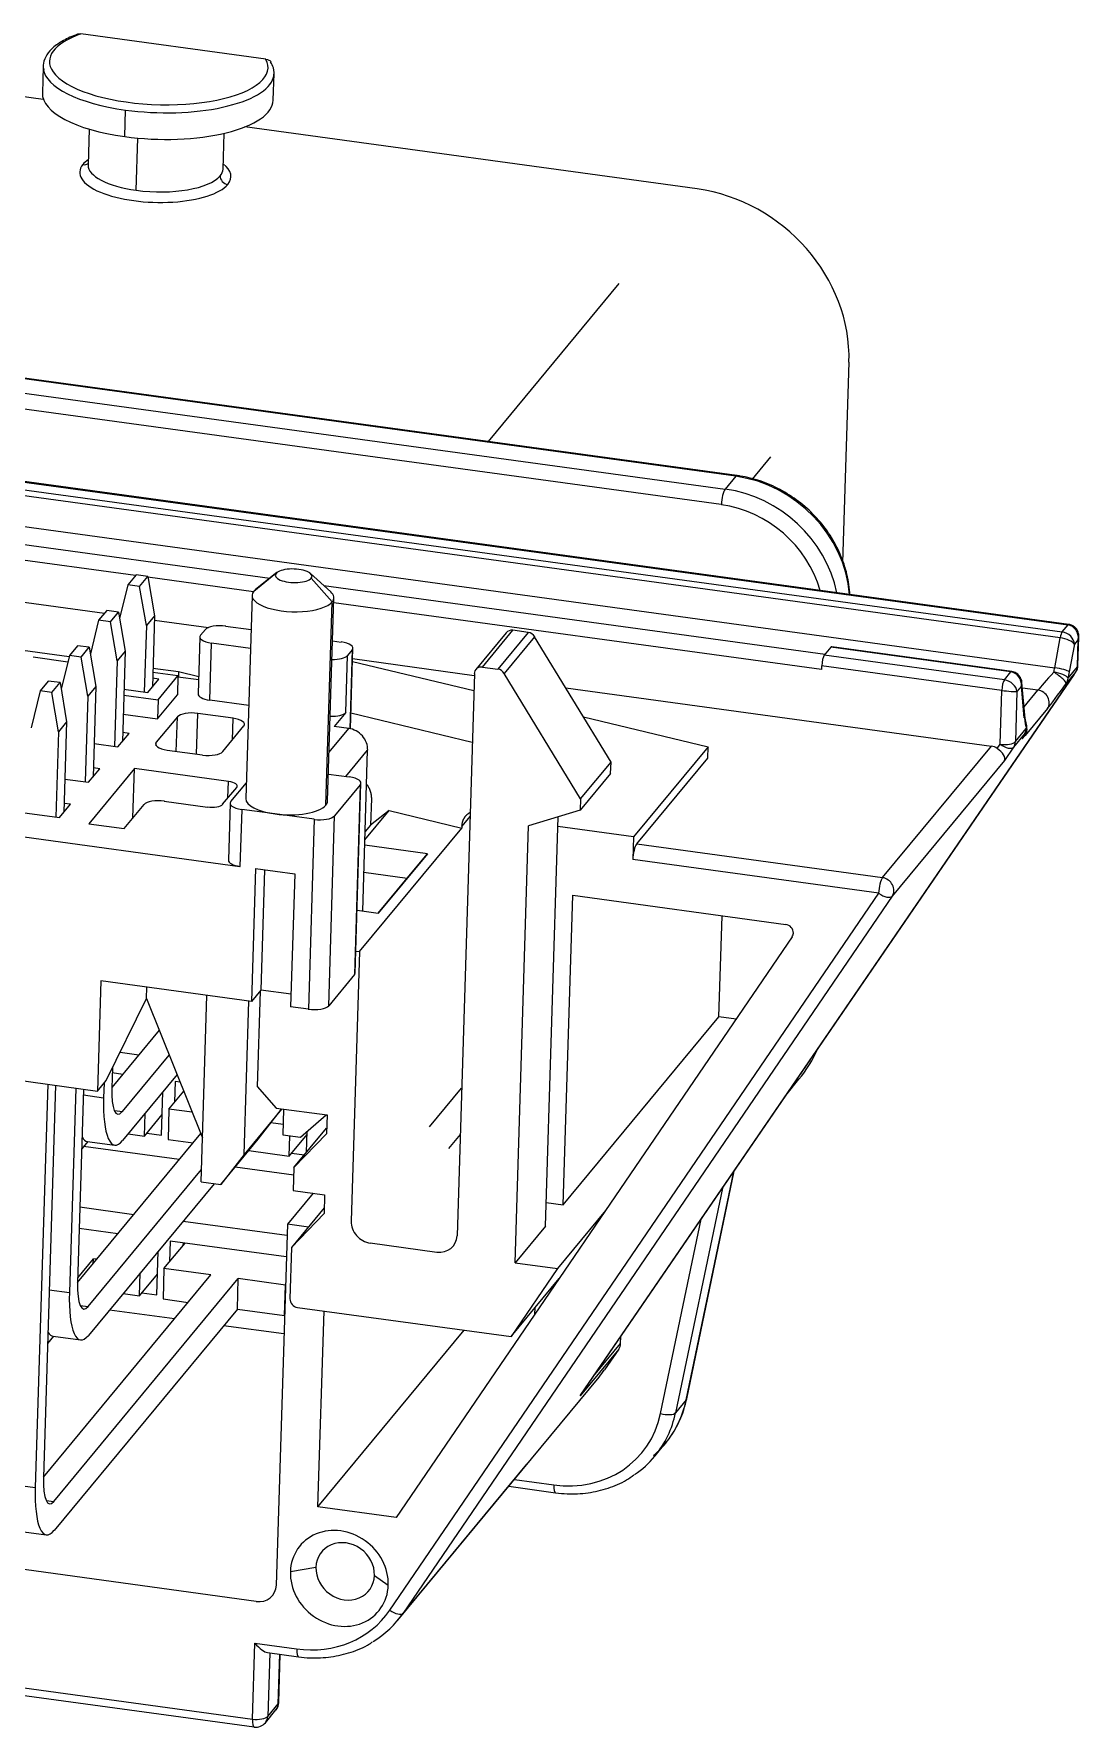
# Model space of a CAD drawing. Header units: millimetres. Extents: x 973 to 1237, y 285 to 472.
# Drawn here: x 1122.34 to 1130.01, y 331.05 to 343.48 of the extents above; entities that cross this region are included whole.
import ezdxf

# ---------------------------------------------------------------- set-up
doc = ezdxf.new("R2010")
doc.units = ezdxf.units.MM
for name, color, linetype, true_color in [('3', 7, 'Continuous', 0xffffff), ('6', 7, 'Continuous', 0xffffff), ('7', 7, 'Continuous', 0xffffff)]:
    doc.layers.add(name, color=color, linetype=linetype, true_color=true_color)

msp = doc.modelspace()

# ---------------------------------------------------------------- linework, layer by layer
at = {"layer": '3', "color": 7, "linetype": 'Continuous', "lineweight": 18}
for p, q in [((1124.046, 343.29), (1122.687, 343.476)), ((1122.412, 342.996), (1119.912, 343.339)), ((1122.411, 343.237), (1122.405, 343.042)), ((1124.099, 342.99), (1124.105, 343.185)), ((1122.749, 342.778), (1122.741, 342.516)), ((1123.731, 342.485), (1123.739, 342.747)), ((1127.209, 342.339), (1123.891, 342.794)), ((1127.502, 340.235), (1115.92, 341.821)), ((1129.938, 339.143), (1112.872, 341.48)), ((1128.279, 339.598), (1128.324, 341.067)), ((1115.132, 340.707), (1124.074, 339.483)), ((1123.089, 339.502), (1122.117, 339.635)), ((1123.954, 339.383), (1123.18, 339.489)), ((1124.47, 339.429), (1128.149, 338.925)), ((1122.164, 339.32), (1122.86, 339.225)), ((1128.123, 338.812), (1124.543, 339.302)), ((1122.968, 339.21), (1122.978, 339.209)), ((1123.227, 339.175), (1123.625, 339.12)), ((1125.809, 339.082), (1125.586, 338.812)), ((1125.97, 339.084), (1125.857, 339.1)), ((1126.578, 338.133), (1126.017, 339.053)), ((1130.004, 338.842), (1130.01, 339.05)), ((1122.601, 338.904), (1122.153, 338.966)), ((1124.68, 338.872), (1125.571, 338.658)), ((1124.681, 338.892), (1125.574, 338.769)), ((1128.19, 338.975), (1128.142, 338.917)), ((1129.518, 338.797), (1128.197, 338.978)), ((1123.404, 338.794), (1123.216, 338.82)), ((1123.404, 338.794), (1123.403, 338.758)), ((1123.552, 338.759), (1123.404, 338.794)), ((1125.575, 338.782), (1125.448, 334.657)), ((1125.634, 338.83), (1125.747, 338.814)), ((1126.354, 337.863), (1125.794, 338.783)), ((1126.354, 333.487), (1129.975, 338.775)), ((1128.123, 338.84), (1128.123, 338.812)), ((1129.975, 338.774), (1129.976, 338.775)), ((1129.976, 338.775), (1129.988, 338.794)), ((1126.246, 338.677), (1129.369, 338.25)), ((1129.614, 338.477), (1129.592, 338.716)), ((1125.559, 338.277), (1124.668, 338.491)), ((1126.376, 338.465), (1127.29, 338.245)), ((1127.29, 338.245), (1126.743, 337.584)), ((1127.287, 338.162), (1127.29, 338.245)), ((1126.354, 337.863), (1126.578, 338.133)), ((1126.575, 338.05), (1126.578, 338.133)), ((1126.766, 337.532), (1127.287, 338.162)), ((1126.575, 338.05), (1126.352, 337.78)), ((1124.819, 337.865), (1124.813, 337.67)), ((1126.354, 337.863), (1126.352, 337.78)), ((1124.772, 337.562), (1124.95, 337.777)), ((1124.95, 337.777), (1124.813, 337.67)), ((1124.95, 337.777), (1125.484, 337.649)), ((1126.352, 337.78), (1125.973, 337.664)), ((1124.733, 336.742), (1125.484, 337.649)), ((1124.813, 337.67), (1124.774, 337.623)), ((1125.484, 337.663), (1125.484, 337.649)), ((1125.874, 334.459), (1125.973, 337.664)), ((1126.098, 334.728), (1126.19, 337.73)), ((1126.743, 337.584), (1126.188, 337.66)), ((1125.231, 337.459), (1124.771, 337.522)), ((1126.743, 337.584), (1126.737, 337.417)), ((1125.231, 337.459), (1124.87, 337.024)), ((1125.083, 337.282), (1125.231, 337.459)), ((1124.764, 337.326), (1125.083, 337.282)), ((1124.869, 337.024), (1125.083, 337.282)), ((1126.227, 334.884), (1126.297, 337.156)), ((1126.297, 337.156), (1127.86, 336.941)), ((1124.714, 337.045), (1124.87, 337.024)), ((1127.369, 336.264), (1127.392, 337.005)), ((1124.705, 336.746), (1124.733, 336.742)), ((1127.907, 336.851), (1126.537, 334.842)), ((1124.733, 336.742), (1124.672, 334.763)), ((1124.003, 336.452), (1123.981, 335.753)), ((1126.227, 334.884), (1127.369, 336.264)), ((1127.495, 336.247), (1127.369, 336.264)), ((1122.975, 336.004), (1123.113, 335.985)), ((1122.995, 335.841), (1122.918, 335.852)), ((1123.379, 335.789), (1123.374, 335.637)), ((1123.416, 335.784), (1123.379, 335.789)), ((1123.981, 335.753), (1124.121, 335.594)), ((1127.869, 335.699), (1127.956, 335.805)), ((1123.28, 335.394), (1123.29, 335.713)), ((1124.121, 335.594), (1124.494, 335.543)), ((1124.494, 335.543), (1124.49, 335.404)), ((1123.171, 335.409), (1123.28, 335.394)), ((1124.251, 335.157), (1124.491, 335.446)), ((1124.49, 335.404), (1124.251, 335.157)), ((1124.344, 335.269), (1124.349, 335.424)), ((1123.41, 335.216), (1122.708, 335.313)), ((1124.234, 335.263), (1124.329, 335.25)), ((1124.25, 335.101), (1123.82, 335.16)), ((1124.251, 335.157), (1124.246, 334.989)), ((1127.133, 333.459), (1127.481, 335.132)), ((1124.392, 334.969), (1124.203, 334.741)), ((1124.246, 334.989), (1124.476, 334.958)), ((1124.476, 334.958), (1124.472, 334.819)), ((1126.103, 334.901), (1126.227, 334.884)), ((1122.681, 334.868), (1123.077, 334.814)), ((1123.438, 334.765), (1124.2, 334.66)), ((1124.473, 334.861), (1124.233, 334.571)), ((1124.472, 334.819), (1124.233, 334.571)), ((1126.537, 334.842), (1126.184, 334.416)), ((1126.537, 334.842), (1126.196, 334.342)), ((1122.959, 334.671), (1122.676, 334.71)), ((1124.203, 334.741), (1124.121, 332.093)), ((1124.357, 334.72), (1124.203, 334.741)), ((1126.098, 334.728), (1125.874, 334.459)), ((1123.244, 334.223), (1123.254, 334.543)), ((1123.343, 334.618), (1123.338, 334.466)), ((1124.195, 334.502), (1123.343, 334.618)), ((1123.438, 334.605), (1123.437, 334.585)), ((1124.233, 334.571), (1124.222, 334.195)), ((1124.811, 334.604), (1125.3, 334.537)), ((1126.184, 334.416), (1125.844, 333.917)), ((1125.874, 334.459), (1126.184, 334.416)), ((1126.196, 334.342), (1125, 332.589)), ((1125.844, 333.917), (1126.196, 334.342)), ((1123.135, 334.238), (1123.244, 334.223)), ((1123.374, 334.046), (1122.897, 334.111)), ((1124.278, 334.131), (1125.844, 333.917)), ((1124.427, 332.667), (1124.472, 334.105)), ((1126.018, 334.081), (1126.02, 334.129)), ((1124.178, 333.936), (1123.735, 333.996)), ((1124.427, 332.667), (1125.501, 333.964)), ((1126.648, 333.866), (1126.649, 333.918)), ((1126.635, 333.825), (1126.531, 333.673)), ((1125.013, 331.835), (1126.491, 333.62)), ((1123.973, 331.974), (1115.814, 333.091)), ((1126.899, 333.039), (1126.976, 333.132)), ((1125.827, 332.818), (1126.171, 332.771)), ((1125, 332.589), (1124.427, 332.667)), ((1115.801, 332.169), (1123.96, 331.052)), ((1124.057, 331.598), (1124.284, 331.567)), ((1124.14, 331.232), (1124.151, 331.585)), ((1124.042, 331.083), (1124.119, 331.177))]:
    msp.add_line(p, q, dxfattribs=at)
at = {"layer": '3', "color": 155, "linetype": 'Continuous', "lineweight": 13}
for p, q in [((1123.009, 342.723), (1123.015, 342.918)), ((1123.094, 342.329), (1123.106, 342.712)), ((1115.833, 341.722), (1127.415, 340.136)), ((1127.493, 340.23), (1115.91, 341.816)), ((1127.387, 340.022), (1115.805, 341.608)), ((1126.635, 341.646), (1125.675, 340.486)), ((1112.865, 341.476), (1129.931, 339.139)), ((1129.874, 339.045), (1112.808, 341.382)), ((1112.823, 341.425), (1129.889, 339.088)), ((1112.768, 341.162), (1129.834, 338.825)), ((1127.615, 340.21), (1127.75, 340.374)), ((1127.493, 340.23), (1127.415, 340.136)), ((1129.889, 339.088), (1129.931, 339.139)), ((1125.634, 338.83), (1125.857, 339.1)), ((1125.97, 339.084), (1125.747, 338.814)), ((1126.017, 339.053), (1125.794, 338.783)), ((1129.834, 338.825), (1129.874, 339.045)), ((1129.978, 338.999), (1129.94, 338.795)), ((1130.006, 339.033), (1129.978, 338.999)), ((1130, 338.833), (1130.006, 339.033)), ((1129.464, 338.736), (1128.142, 338.917)), ((1129.512, 338.794), (1128.19, 338.975)), ((1126.352, 333.483), (1129.975, 338.774)), ((1129.445, 338.659), (1128.123, 338.84)), ((1129.464, 338.736), (1129.512, 338.794)), ((1129.987, 338.793), (1129.918, 338.709)), ((1129.931, 338.749), (1130, 338.833)), ((1129.975, 338.774), (1129.987, 338.793)), ((1129.975, 338.774), (1129.975, 338.775)), ((1129.987, 338.793), (1129.988, 338.794)), ((1129.433, 338.264), (1129.445, 338.659)), ((1129.556, 338.651), (1129.545, 338.283)), ((1129.589, 338.691), (1129.556, 338.651)), ((1129.61, 338.457), (1129.589, 338.691)), ((1129.709, 338.661), (1129.596, 338.676)), ((1129.608, 338.539), (1129.709, 338.661)), ((1129.78, 338.525), (1129.617, 338.328)), ((1129.545, 338.283), (1129.625, 338.38)), ((1128.57, 337.285), (1129.369, 338.25)), ((1129.412, 338.233), (1129.433, 338.264)), ((1129.532, 338.243), (1129.466, 338.145)), ((1129.612, 338.34), (1129.532, 338.243)), ((1129.466, 338.145), (1128.641, 337.149)), ((1125.542, 337.733), (1125.484, 337.663)), ((1126.766, 337.532), (1128.57, 337.285)), ((1128.542, 337.17), (1126.737, 337.417)), ((1124.954, 331.909), (1128.542, 337.17)), ((1128.641, 337.149), (1125.053, 331.888)), ((1125.246, 335.456), (1125.481, 335.74)), ((1125.471, 335.4), (1125.385, 335.297)), ((1127.129, 333.452), (1127.478, 335.128)), ((1127.395, 335.007), (1127.052, 333.358)), ((1126.941, 333.353), (1127.238, 334.778)), ((1126.635, 333.825), (1126.352, 333.483)), ((1126.45, 333.627), (1126.648, 333.866)), ((1127.129, 333.452), (1127.052, 333.358)), ((1125.957, 332.98), (1125.053, 331.888)), ((1125.869, 332.868), (1126.157, 332.829)), ((1115.787, 332.227), (1123.947, 331.11)), ((1124.412, 332.223), (1124.225, 332.191)), ((1124.843, 332.164), (1124.943, 332.093)), ((1123.947, 331.11), (1123.964, 331.667)), ((1123.964, 331.667), (1124.271, 331.625)), ((1124.073, 331.596), (1124.059, 331.129)), ((1124.136, 331.222), (1124.147, 331.586)), ((1124.059, 331.129), (1124.136, 331.222))]:
    msp.add_line(p, q, dxfattribs=at)
at = {"layer": '3', "color": 7, "linetype": 'Continuous', "lineweight": 18}
for centre, start, end in [((1129.914, 338.845), 325.7077, 358.2385), ((1129.539, 338.392), 328.903, 19.1787), ((1124.05, 331.234), 320.3784, 358.2385), ((1123.972, 331.141), 262.2023, 320.3784)]:
    msp.add_arc(centre, 0.09, start, end, dxfattribs=at)
at = {"layer": '3', "color": 155, "linetype": 'Continuous', "lineweight": 13}
for centre, major_axis, ratio, start_param, end_param in [((1123.259, 343.253), (-0.802, 0.025), 0.368819, 5.517747, 6.552492), ((1123.258, 343.211), (0.847, -0.026), 0.368819, 3.199185, 4.433174), ((1123.259, 343.253), (-0.802, 0.025), 0.368819, 2.765242, 3.3486), ((1123.258, 343.211), (0.847, -0.026), 0.368819, 4.433174, 6.190726), ((1123.234, 342.445), (0.555, -0.017), 0.368819, 2.862377, 6.00397), ((1123.234, 342.445), (0.555, -0.017), 0.368819, 2.672262, 2.862377), ((1122.704, 342.573), (-0.0462, 0.0383), 0.893504, 2.177872, 2.908904), ((1123.236, 342.5), (-0.495, 0.015), 0.368819, 0.000018, 1.291581), ((1123.236, 342.5), (-0.495, 0.015), 0.368819, 2.862377, 3.14161), ((1123.234, 342.445), (0.555, -0.017), 0.368819, 6.00397, 6.752504), ((1123.236, 342.5), (-0.495, 0.015), 0.368819, 1.291581, 2.862377), ((1123.767, 342.428), (0.0462, -0.0383), 0.893504, 3.748668, 5.319464), ((1127.49, 340.146), (-0.0122, -0.0892), 0.256172, 3.141472, 3.533066), ((1127.467, 339.394), (0.693, -0.574), 0.893504, 0.711574, 2.177872), ((1127.413, 340.053), (-0.0122, -0.0892), 0.256172, 3.533066, 5.103862), ((1127.39, 339.3), (-0.693, 0.574), 0.893504, 3.97885, 5.319464), ((1127.364, 339.269), (0.624, -0.517), 0.893504, 0.911114, 2.177872), ((1129.93, 339.083), (-0.0081, -0.0594), 0.256172, 3.14142, 3.533066), ((1129.92, 339.045), (0.0021, 0.0947), 0.917386, 4.608023, 6.17882), ((1129.887, 339.033), (-0.0081, -0.0594), 0.256172, 3.533066, 4.537133), ((1129.891, 339.01), (-0.0876, 0.0209), 0.341858, 3.42265, 4.993446), ((1129.891, 339.01), (-0.0771, 0.047), 0.820424, 3.629914, 5.200711), ((1129.92, 339.045), (0.0899, 0.0109), 0.658104, 5.90418, 6.181988), ((1129.462, 338.68), (-0.0081, -0.0594), 0.256172, 3.533066, 5.103862), ((1129.47, 338.662), (-0.0801, 0.0427), 0.757305, 3.594617, 5.165413), ((1129.51, 338.738), (-0.0081, -0.0594), 0.256172, 3.14142, 3.533066), ((1129.503, 338.703), (-0.0214, 0.0895), 0.937905, 4.362602, 5.933399), ((1129.899, 338.859), (0.201, 0.215), 0.024485, 1.909775, 2.767514), ((1129.779, 338.875), (0.033, 0.238), 0.256172, 4.390805, 4.537133), ((1129.845, 338.761), (0.073, -0.0526), 0.177375, 0.037909, 1.942103), ((1129.845, 338.761), (-0.0878, 0.0197), 0.305523, 3.413985, 4.984781), ((1129.854, 338.807), (-0.0885, 0.0162), 0.168542, 3.404501, 4.975297), ((1129.845, 338.761), (0.0693, -0.0574), 0.893504, 0.083156, 0.607075), ((1129.866, 338.863), (-0.045, -0.327), 0.256172, 1.249213, 1.39554), ((1129.914, 338.845), (0.0693, -0.0574), 0.893504, 0.083156, 0.607075), ((1129.914, 338.845), (-0.09, 0.0028), 0.368819, 2.862377, 3.141608), ((1129.47, 338.662), (-0.0897, 0.0105), 0.070468, 1.297628, 2.868425), ((1129.503, 338.703), (0.0873, 0.0236), 0.806345, 5.800147, 6.141304), ((1129.707, 338.577), (0.0693, -0.0574), 0.893504, 0.083156, 2.177872), ((1129.972, 338.807), (0.214, 0.304), 0.034002, 3.550643, 4.408382), ((1129.524, 338.469), (0.0896, 0.0081), 0.645168, 5.941277, 6.283195), ((1129.703, 338.667), (-0.045, -0.327), 0.256172, 5.443155, 5.816919), ((1129.539, 338.392), (-0.0693, 0.0574), 0.893504, 3.224749, 3.748668), ((1129.544, 338.381), (0.0693, -0.0574), 0.893504, 0.083156, 0.819449), ((1129.539, 338.392), (-0.085, -0.0296), 0.863446, 2.608925, 3.126894), ((1129.459, 338.295), (-0.09, 0.0028), 0.368819, 1.291581, 2.862377), ((1129.459, 338.295), (-0.0744, 0.0507), 0.447504, 1.529076, 3.099873), ((1129.459, 338.295), (-0.0693, 0.0574), 0.893504, 3.224749, 3.748668), ((1129.809, 338.61), (0.214, 0.304), 0.034002, 2.692903, 3.550643), ((1128.567, 337.201), (0.0122, 0.0892), 0.256172, 0.391473, 1.962269), ((1128.567, 337.201), (-0.0693, 0.0574), 0.893504, 3.224749, 5.319464), ((1128.567, 337.201), (0.0744, -0.0507), 0.447504, 4.670669, 6.241465), ((1126.283, 333.706), (0.693, -0.574), 0.893504, 6.283172, 6.724509), ((1127.045, 333.477), (-0.0881, 0.0183), 0.40603, 2.930132, 3.141604), ((1126.18, 333.581), (0.624, -0.517), 0.893504, 5.319464, 6.724509), ((1126.206, 333.613), (-0.693, 0.574), 0.893504, 3.141579, 3.582917), ((1126.967, 333.384), (-0.0881, 0.0183), 0.40603, 1.359336, 2.930132), ((1126.183, 332.86), (0.0122, 0.0892), 0.256172, 1.962269, 3.14184), ((1124.294, 332.378), (0.624, -0.517), 0.893504, 5.319464, 6.366341), ((1124.98, 331.94), (0.0744, -0.0507), 0.447504, 4.670669, 6.241465), ((1124.297, 331.656), (-0.0122, -0.0892), 0.256172, 5.103862, 6.283068), ((1124.05, 331.234), (0.0693, -0.0574), 0.893504, 6.283172, 6.890261), ((1124.05, 331.234), (-0.09, 0.0028), 0.368819, 2.862377, 3.141608), ((1123.972, 331.141), (-0.0122, -0.0892), 0.256172, 5.103862, 6.283159), ((1123.972, 331.141), (-0.09, 0.0028), 0.368819, 1.291581, 2.862377), ((1123.972, 331.141), (0.0693, -0.0574), 0.893504, 6.283172, 6.890261)]:
    msp.add_ellipse(centre, major_axis=major_axis, ratio=ratio, start_param=start_param, end_param=end_param, dxfattribs=at)
at = {"layer": '3', "color": 7, "linetype": 'Continuous', "lineweight": 18}
for centre, major_axis, ratio, start_param, end_param in [((1123.258, 343.211), (0.847, -0.026), 0.368819, 3.141599, 3.199185), ((1123.259, 343.253), (-0.802, 0.025), 0.368819, 0.269307, 2.765242), ((1123.258, 343.211), (0.847, -0.026), 0.368819, 6.190726, 6.283177), ((1123.252, 343.016), (0.847, -0.026), 0.368819, 3.141624, 4.433174), ((1123.252, 343.016), (0.847, -0.026), 0.368819, 4.433174, 6.283163), ((1127.175, 341.224), (-0.924, 0.765), 0.893504, 3.748668, 5.319464), ((1125.855, 339.044), (0.0462, -0.0383), 0.893504, 2.177872, 3.14158), ((1125.969, 339.028), (0.0462, -0.0383), 0.893504, 1.202485, 2.177872), ((1128.141, 338.861), (-0.0081, -0.0594), 0.256172, 3.533066, 5.103862), ((1128.189, 338.919), (0.0081, 0.0594), 0.256172, 6.283168, 6.674658), ((1125.632, 338.774), (-0.0462, 0.0383), 0.893504, 5.319464, 6.890261), ((1125.745, 338.759), (-0.0462, 0.0383), 0.893504, 4.344078, 5.319464), ((1129.366, 338.166), (-0.0693, 0.0574), 0.893504, 4.795545, 5.319464), ((1129.539, 338.392), (0.0771, -0.0465), 0.893777, 6.199928, 6.283206), ((1129.392, 338.197), (-0.072, 0.0542), 0.445227, 3.204031, 4.774827), ((1126.763, 337.448), (-0.0122, -0.0892), 0.256172, 3.533066, 5.103862), ((1127.858, 336.886), (-0.0462, 0.0383), 0.893504, 3.748668, 5.319464), ((1127.858, 336.886), (-0.0462, 0.0383), 0.893504, 3.224749, 3.748668), ((1127.032, 336.57), (-0.924, 0.765), 0.893504, 3.14158, 3.388489), ((1124.816, 334.743), (-0.116, 0.096), 0.893504, 0.607075, 2.177872), ((1125.304, 334.677), (-0.116, 0.096), 0.893504, 2.177872, 3.748668), ((1124.279, 334.187), (0.0462, -0.0383), 0.893504, 3.748668, 5.319464), ((1126.561, 333.877), (-0.0693, 0.0574), 0.893504, 3.224749, 3.748668), ((1125.797, 334.194), (0.693, -0.574), 0.893504, 6.28318, 6.366341), ((1126.206, 333.613), (-0.693, 0.574), 0.893504, 2.891591, 3.141579), ((1124.584, 332.142), (0.289, -0.239), 0.893504, 0.607075, 3.748668), ((1124.627, 332.194), (0.173, -0.143), 0.893504, 0.607075, 3.748668), ((1124.584, 332.142), (0.289, -0.239), 0.893504, 3.748668, 6.890261), ((1124.627, 332.194), (0.173, -0.143), 0.893504, 3.748668, 6.890261), ((1123.978, 332.113), (-0.116, 0.096), 0.893504, 2.177872, 3.748668), ((1124.32, 332.409), (-0.693, 0.574), 0.893504, 2.845714, 3.224749), ((1123.99, 331.698), (-0.082, 0.097), 0.313598, 1.626925, 2.806225)]:
    msp.add_ellipse(centre, major_axis=major_axis, ratio=ratio, start_param=start_param, end_param=end_param, dxfattribs=at)
for points, knots in [([(1122.668, 343.475), (1122.661, 343.473), (1122.616, 343.457), (1122.545, 343.423), (1122.472, 343.37), (1122.427, 343.311), (1122.408, 343.256), (1122.412, 343.225), (1122.415, 343.213)], [0, 0, 0, 0, 0.042753, 0.272699, 0.505587, 0.710254, 0.900436, 1, 1, 1, 1]), ([(1122.668, 343.475), (1122.668, 343.475), (1122.669, 343.476), (1122.674, 343.477), (1122.68, 343.477), (1122.687, 343.476)], [0, 0, 0, 0, 0.127282, 0.127282, 1, 1, 1, 1]), ([(1124.046, 343.29), (1124.053, 343.289), (1124.06, 343.287), (1124.072, 343.282), (1124.076, 343.279), (1124.081, 343.275), (1124.082, 343.273), (1124.083, 343.272)], [0, 0, 0, 0, 0.403456, 0.403456, 0.806913, 0.806913, 1, 1, 1, 1]), ([(1124.097, 343.147), (1124.099, 343.151), (1124.11, 343.176), (1124.105, 343.221), (1124.09, 343.257), (1124.08, 343.271)], [0, 0, 0, 0, 0.09048, 0.631282, 1, 1, 1, 1]), ([(1128.331, 339.363), (1128.331, 339.368), (1128.327, 339.424), (1128.309, 339.53), (1128.256, 339.677), (1128.178, 339.816), (1128.077, 339.941), (1127.956, 340.049), (1127.82, 340.136), (1127.676, 340.199), (1127.567, 340.226), (1127.51, 340.234), (1127.502, 340.235)], [0, 0, 0, 0, 0.012221, 0.133297, 0.254725, 0.376456, 0.498421, 0.620557, 0.742814, 0.865133, 0.980752, 1, 1, 1, 1]), ([(1130.009, 339.05), (1130.01, 339.053), (1130.011, 339.068), (1130.004, 339.093), (1129.987, 339.12), (1129.963, 339.137), (1129.946, 339.142), (1129.938, 339.143)], [0, 0, 0, 0, 0.077899, 0.346727, 0.58598, 0.81253, 1, 1, 1, 1]), ([(1129.592, 338.716), (1129.592, 338.718), (1129.592, 338.73), (1129.583, 338.753), (1129.564, 338.778), (1129.54, 338.793), (1129.525, 338.796), (1129.518, 338.797)], [0, 0, 0, 0, 0.037928, 0.32413, 0.589547, 0.844149, 1, 1, 1, 1]), ([(1129.606, 338.327), (1129.606, 338.327), (1129.606, 338.328), (1129.609, 338.334), (1129.614, 338.342), (1129.616, 338.345)], [0, 0, 0, 0, 0.165935, 0.660786, 1, 1, 1, 1]), ([(1126.89, 333.044), (1126.927, 333.076), (1126.994, 333.146), (1127.072, 333.269), (1127.113, 333.377), (1127.129, 333.442), (1127.133, 333.459)], [0, 0, 0, 0, 0.297179, 0.595616, 0.893851, 1, 1, 1, 1]), ([(1126.171, 332.771), (1126.199, 332.767), (1126.279, 332.76), (1126.41, 332.766), (1126.557, 332.801), (1126.67, 332.848), (1126.728, 332.889), (1126.745, 332.903)], [0, 0, 0, 0, 0.13757, 0.388796, 0.639895, 0.890232, 1, 1, 1, 1]), ([(1124.284, 331.567), (1124.313, 331.563), (1124.393, 331.556), (1124.524, 331.562), (1124.671, 331.598), (1124.774, 331.638), (1124.821, 331.672), (1124.828, 331.678)], [0, 0, 0, 0, 0.146863, 0.415058, 0.683117, 0.950364, 1, 1, 1, 1])]:
    msp.add_open_spline(points, degree=3, knots=knots, dxfattribs=at)
msp.add_open_spline([(1129.624, 338.421), (1129.618, 338.436), (1129.614, 338.477)], degree=2, dxfattribs=at)
for points, weights in [([(1124.787, 337.967), (1124.809, 337.935), (1124.82, 337.899), (1124.819, 337.865)], [0.853994381416, 0.859057899842, 0.90772643937, 1]), ([(1125.484, 337.663), (1125.486, 337.707), (1125.506, 337.744), (1125.543, 337.763)], [1, 0.883791547753, 0.836743476352, 0.858855785798])]:
    msp.add_rational_spline(points, weights, degree=3, dxfattribs=at)
at = {"layer": '6', "color": 155, "linetype": 'Continuous', "lineweight": 13}
for p, q in [((1123.957, 339.386), (1124.119, 339.518)), ((1124.531, 339.308), (1124.378, 339.483)), ((1124.485, 337.817), (1124.531, 339.308)), ((1123.634, 338.588), (1123.647, 339.006)), ((1124.631, 338.497), (1124.644, 338.916)), ((1124.678, 338.957), (1124.66, 338.378)), ((1123.536, 338.191), (1123.545, 338.49)), ((1123.388, 338.211), (1123.396, 338.464)), ((1123.799, 338.294), (1123.804, 338.455)), ((1124.509, 338.206), (1124.653, 338.379)), ((1123.24, 338.253), (1123.241, 338.278)), ((1124.633, 338.027), (1124.792, 338.22)), ((1123.767, 337.87), (1123.771, 337.99)), ((1124.738, 337.967), (1124.695, 336.573)), ((1123.868, 337.786), (1123.855, 337.367)), ((1124.506, 336.345), (1124.549, 337.739)), ((1124.4, 337.713), (1124.357, 336.319))]:
    msp.add_line(p, q, dxfattribs=at)
at = {"layer": '6', "color": 7, "linetype": 'Continuous', "lineweight": 18}
for p, q in [((1124.125, 339.524), (1123.97, 339.399)), ((1124.521, 339.382), (1124.373, 339.516)), ((1123.944, 339.356), (1123.898, 337.865)), ((1124.498, 337.847), (1124.544, 339.338)), ((1123.566, 339.063), (1123.601, 339.105)), ((1123.75, 339.13), (1123.936, 339.105)), ((1123.561, 339.051), (1123.548, 338.633)), ((1123.932, 338.967), (1123.647, 339.006)), ((1124.534, 339.023), (1124.597, 339.014)), ((1122.337, 338.904), (1122.592, 338.869)), ((1124.678, 338.957), (1124.644, 338.916)), ((1124.665, 338.377), (1124.683, 338.969)), ((1123.178, 338.643), (1123.26, 338.741)), ((1123.26, 338.741), (1123.214, 338.748)), ((1123.4, 338.766), (1123.215, 338.791)), ((1123.254, 338.589), (1123.4, 338.766)), ((1123.4, 338.766), (1123.396, 338.626)), ((1123.4, 338.759), (1123.552, 338.738)), ((1123.003, 338.624), (1123.254, 338.589)), ((1123.004, 338.667), (1123.178, 338.643)), ((1123.25, 338.45), (1123.396, 338.626)), ((1115.006, 338.579), (1123.855, 337.367)), ((1122.999, 338.484), (1123.25, 338.45)), ((1123.254, 338.589), (1123.25, 338.45)), ((1123.804, 338.455), (1123.545, 338.49)), ((1123.919, 338.549), (1123.634, 338.588)), ((1124.631, 338.497), (1124.545, 338.394)), ((1123.396, 338.464), (1123.241, 338.278)), ((1123.73, 338.211), (1123.884, 338.398)), ((1124.653, 338.379), (1124.545, 338.394)), ((1122.785, 338.268), (1122.959, 338.244)), ((1122.959, 338.244), (1123.041, 338.343)), ((1123.041, 338.343), (1122.995, 338.349)), ((1123.322, 338.22), (1123.58, 338.185)), ((1124.756, 337.039), (1124.792, 338.22)), ((1122.571, 338.008), (1122.744, 337.985)), ((1122.744, 337.985), (1122.826, 338.083)), ((1123.081, 338.085), (1122.746, 337.68)), ((1122.826, 338.083), (1122.78, 338.09)), ((1123.07, 337.723), (1123.081, 338.085)), ((1123.771, 337.99), (1123.081, 338.085)), ((1124.504, 338.045), (1124.657, 338.024)), ((1123.728, 337.823), (1123.831, 337.947)), ((1123.787, 337.843), (1123.902, 337.981)), ((1124.738, 337.967), (1124.549, 337.739)), ((1124.7, 336.585), (1124.743, 337.979)), ((1122.257, 337.763), (1122.53, 337.725)), ((1122.53, 337.725), (1122.611, 337.824)), ((1122.611, 337.824), (1122.565, 337.83)), ((1123.005, 337.645), (1123.151, 337.821)), ((1123.3, 337.847), (1123.616, 337.803)), ((1123.782, 337.831), (1123.77, 337.413)), ((1124.112, 337.752), (1123.868, 337.786)), ((1124.4, 337.713), (1124.112, 337.752)), ((1122.746, 337.68), (1123.005, 337.645)), ((1123.97, 337.352), (1123.94, 336.376)), ((1123.97, 337.352), (1124.257, 337.312)), ((1124.036, 337.343), (1124.009, 336.459)), ((1124.257, 337.312), (1124.227, 336.337)), ((1115.942, 336.66), (1122.809, 335.719)), ((1122.834, 336.528), (1122.809, 335.719)), ((1123.94, 336.376), (1122.834, 336.528)), ((1124.695, 336.573), (1124.506, 336.345)), ((1122.874, 335.797), (1123.169, 336.397)), ((1123.169, 336.397), (1123.172, 336.481)), ((1123.169, 336.397), (1123.58, 335.376)), ((1123.571, 335.052), (1123.613, 336.421)), ((1123.885, 335.254), (1123.92, 336.379)), ((1124.009, 336.459), (1123.94, 336.376)), ((1124.23, 336.429), (1124.009, 336.459)), ((1124.357, 336.319), (1124.227, 336.337)), ((1122.809, 335.719), (1122.874, 335.797)), ((1124.16, 335.586), (1123.885, 335.254)), ((1123.989, 335.365), (1124.16, 335.586)), ((1124.16, 335.589), (1124.16, 335.586)), ((1124.174, 335.587), (1124.169, 335.398)), ((1124.298, 335.38), (1124.487, 335.544)), ((1124.169, 335.398), (1124.298, 335.38)), ((1123.714, 335.032), (1123.989, 335.365)), ((1123.885, 335.254), (1123.714, 335.032)), ((1123.571, 335.052), (1123.714, 335.032))]:
    msp.add_line(p, q, dxfattribs=at)
for centre, major_axis, ratio, start_param, end_param in [((1124.249, 339.5), (0.135, -0.004), 0.368819, 2.862377, 6.00397), ((1124.249, 339.5), (0.135, -0.004), 0.368819, 6.00397, 9.145563), ((1124.244, 339.347), (-0.3, 0.009), 0.368819, 6.00397, 9.145563), ((1124.244, 339.347), (-0.3, 0.009), 0.368819, 5.875165, 6.00397), ((1124.244, 339.347), (-0.3, 0.009), 0.368819, 2.862377, 3.549649), ((1123.716, 339.089), (0.12, -0.004), 0.368819, 1.291581, 2.862377), ((1123.681, 339.047), (0.12, -0.004), 0.368819, 2.862377, 4.433174), ((1124.563, 338.973), (-0.12, 0.004), 0.368819, 2.862377, 4.433174), ((1124.529, 338.931), (-0.12, 0.004), 0.368819, 1.593051, 2.862377), ((1123.668, 338.629), (-0.12, 0.004), 0.368819, 0.00002, 1.291581), ((1123.511, 338.449), (-0.12, 0.004), 0.368819, 4.433174, 6.00397), ((1124.516, 338.513), (0.12, -0.004), 0.368819, 4.734644, 6.00397), ((1123.769, 338.413), (-0.12, 0.004), 0.368819, 2.862377, 4.433174), ((1124.648, 338.24), (0.116, -0.096), 0.893504, 0.607075, 2.177872), ((1123.356, 338.262), (-0.12, 0.004), 0.368819, 6.00397, 7.574766), ((1123.615, 338.226), (-0.12, 0.004), 0.368819, 1.291581, 2.862377), ((1123.745, 337.959), (-0.09, 0.0028), 0.368819, 2.862377, 4.433174), ((1124.623, 337.983), (0.12, -0.004), 0.368819, 6.00397, 7.574766), ((1124.198, 337.856), (0.3, -0.009), 0.368819, 3.141611, 4.433174), ((1123.266, 337.805), (0.12, -0.004), 0.368819, 1.291581, 2.862377), ((1123.642, 337.835), (-0.09, 0.0028), 0.368819, 1.291581, 2.862377), ((1123.902, 337.827), (-0.12, 0.004), 0.368819, 6.00397, 7.574766), ((1124.198, 337.856), (0.3, -0.009), 0.368819, 4.433174, 6.00397), ((1124.434, 337.754), (0.12, -0.004), 0.368819, 4.433174, 6.00397), ((1124.198, 337.856), (0.3, -0.009), 0.368819, 6.00397, 6.283228), ((1123.89, 337.409), (0.12, -0.004), 0.368819, 3.141613, 4.433174), ((1124.58, 336.589), (-0.12, 0.004), 0.368819, 2.862377, 3.141608), ((1124.391, 336.361), (-0.12, 0.004), 0.368819, 1.291581, 2.862377)]:
    msp.add_ellipse(centre, major_axis=major_axis, ratio=ratio, start_param=start_param, end_param=end_param, dxfattribs=at)
at = {"layer": '7', "color": 7, "linetype": 'Continuous', "lineweight": 18}
for p, q in [((1123.093, 339.506), (1123.033, 339.433)), ((1123.179, 339.494), (1123.093, 339.506)), ((1123.119, 339.421), (1123.179, 339.494)), ((1123.179, 339.494), (1123.228, 339.207)), ((1123.033, 339.433), (1122.972, 339.186)), ((1123.119, 339.421), (1123.033, 339.433)), ((1123.168, 339.135), (1123.119, 339.421)), ((1122.878, 339.246), (1122.818, 339.174)), ((1122.964, 339.234), (1122.878, 339.246)), ((1122.904, 339.162), (1122.964, 339.234)), ((1122.964, 339.234), (1123.013, 338.948)), ((1122.818, 339.174), (1122.758, 338.927)), ((1122.904, 339.162), (1122.818, 339.174)), ((1122.953, 338.875), (1122.904, 339.162)), ((1123.168, 339.135), (1123.153, 338.646)), ((1123.228, 339.207), (1123.168, 339.135)), ((1123.228, 339.207), (1123.212, 338.683)), ((1122.663, 338.987), (1122.603, 338.914)), ((1122.749, 338.975), (1122.663, 338.987)), ((1122.603, 338.914), (1122.543, 338.667)), ((1122.689, 338.902), (1122.603, 338.914)), ((1122.689, 338.902), (1122.749, 338.975)), ((1122.738, 338.616), (1122.689, 338.902)), ((1122.749, 338.975), (1122.798, 338.688)), ((1122.953, 338.875), (1122.934, 338.248)), ((1123.013, 338.948), (1122.953, 338.875)), ((1123.013, 338.948), (1122.993, 338.284)), ((1122.388, 338.655), (1122.322, 338.384)), ((1122.448, 338.727), (1122.388, 338.655)), ((1122.474, 338.643), (1122.388, 338.655)), ((1122.535, 338.716), (1122.448, 338.727)), ((1122.474, 338.643), (1122.535, 338.716)), ((1122.523, 338.356), (1122.474, 338.643)), ((1122.535, 338.716), (1122.583, 338.429)), ((1122.738, 338.616), (1122.719, 337.988)), ((1122.798, 338.688), (1122.738, 338.616)), ((1122.798, 338.688), (1122.778, 338.025)), ((1122.583, 338.429), (1122.523, 338.356)), ((1122.583, 338.429), (1122.563, 337.766)), ((1122.523, 338.356), (1122.504, 337.729)), ((1123.263, 336.165), (1122.915, 335.745)), ((1122.919, 335.889), (1122.914, 335.742)), ((1122.992, 335.568), (1123.336, 335.983)), ((1122.444, 335.769), (1122.353, 332.81)), ((1122.501, 335.762), (1122.413, 332.882)), ((1122.858, 335.778), (1122.854, 335.67)), ((1123.394, 335.839), (1122.994, 335.355)), ((1122.65, 335.741), (1122.604, 334.24)), ((1122.707, 335.733), (1122.664, 334.312)), ((1123.333, 335.587), (1123.442, 335.719)), ((1123.154, 335.388), (1123.159, 335.555)), ((1123.154, 335.388), (1123.285, 335.546)), ((1123.333, 335.587), (1123.327, 335.364)), ((1123.505, 335.564), (1123.333, 335.587)), ((1122.664, 334.315), (1123.568, 335.407)), ((1123.034, 335.404), (1123.154, 335.388)), ((1124.171, 335.473), (1124.082, 335.485)), ((1124.217, 335.242), (1124.348, 335.4)), ((1124.217, 335.242), (1124.222, 335.39)), ((1122.738, 335.349), (1122.694, 335.295)), ((1122.735, 335.349), (1122.936, 335.322)), ((1123.327, 335.364), (1123.512, 335.339)), ((1123.921, 335.283), (1124.217, 335.242)), ((1122.741, 334.138), (1123.573, 335.143)), ((1123.665, 335.039), (1122.743, 333.925)), ((1123.297, 334.417), (1123.452, 334.603)), ((1122.665, 334.348), (1122.78, 334.487)), ((1122.779, 334.454), (1122.78, 334.487)), ((1122.804, 334.484), (1122.78, 334.487)), ((1123.118, 334.217), (1123.123, 334.385)), ((1123.297, 334.417), (1123.291, 334.194)), ((1123.642, 334.369), (1123.297, 334.417)), ((1122.413, 332.885), (1123.642, 334.369)), ((1122.49, 332.707), (1123.843, 334.342)), ((1123.118, 334.217), (1123.249, 334.375)), ((1123.836, 334.119), (1123.843, 334.342)), ((1124.188, 334.295), (1123.843, 334.342)), ((1124.181, 334.072), (1124.188, 334.295)), ((1124.189, 334.296), (1124.188, 334.295)), ((1122.998, 334.234), (1123.118, 334.217)), ((1123.291, 334.194), (1123.476, 334.168)), ((1123.836, 334.119), (1122.492, 332.495)), ((1123.836, 334.119), (1124.181, 334.072)), ((1124.181, 334.072), (1124.182, 334.073)), ((1122.487, 333.919), (1122.443, 333.865)), ((1122.484, 333.919), (1122.685, 333.892)), ((1122.233, 332.489), (1122.434, 332.462))]:
    msp.add_line(p, q, dxfattribs=at)
at = {"layer": '7', "color": 155, "linetype": 'Continuous', "lineweight": 13}
for p, q in [((1122.706, 335.69), (1122.854, 335.67)), ((1122.934, 335.576), (1122.992, 335.568)), ((1122.455, 334.26), (1122.604, 334.24)), ((1122.683, 334.145), (1122.741, 334.138)), ((1122.152, 332.837), (1122.353, 332.81)), ((1122.432, 332.715), (1122.49, 332.707))]:
    msp.add_line(p, q, dxfattribs=at)
at = {"layer": '7', "color": 7, "linetype": 'Continuous', "lineweight": 18}
for centre, major_axis, start_param, end_param in [((1123.009, 335.857), (0.073, 0.535), 1.962269, 3.533066), ((1123, 335.846), (-0.041, -0.297), 5.103862, 6.674658), ((1122.808, 335.884), (-0.073, -0.535), 5.975458, 6.283162), ((1122.75, 334.416), (-0.041, -0.297), 5.103862, 6.674658), ((1122.758, 334.427), (0.073, 0.535), 1.962269, 3.533066), ((1122.557, 334.454), (-0.073, -0.535), 5.975458, 6.283162), ((1122.507, 332.997), (0.073, 0.535), 1.962269, 3.533066), ((1122.499, 332.986), (-0.041, -0.297), 5.103862, 6.674658)]:
    msp.add_ellipse(centre, major_axis=major_axis, ratio=0.256172, start_param=start_param, end_param=end_param, dxfattribs=at)

doc.saveas('drawing.dxf')
